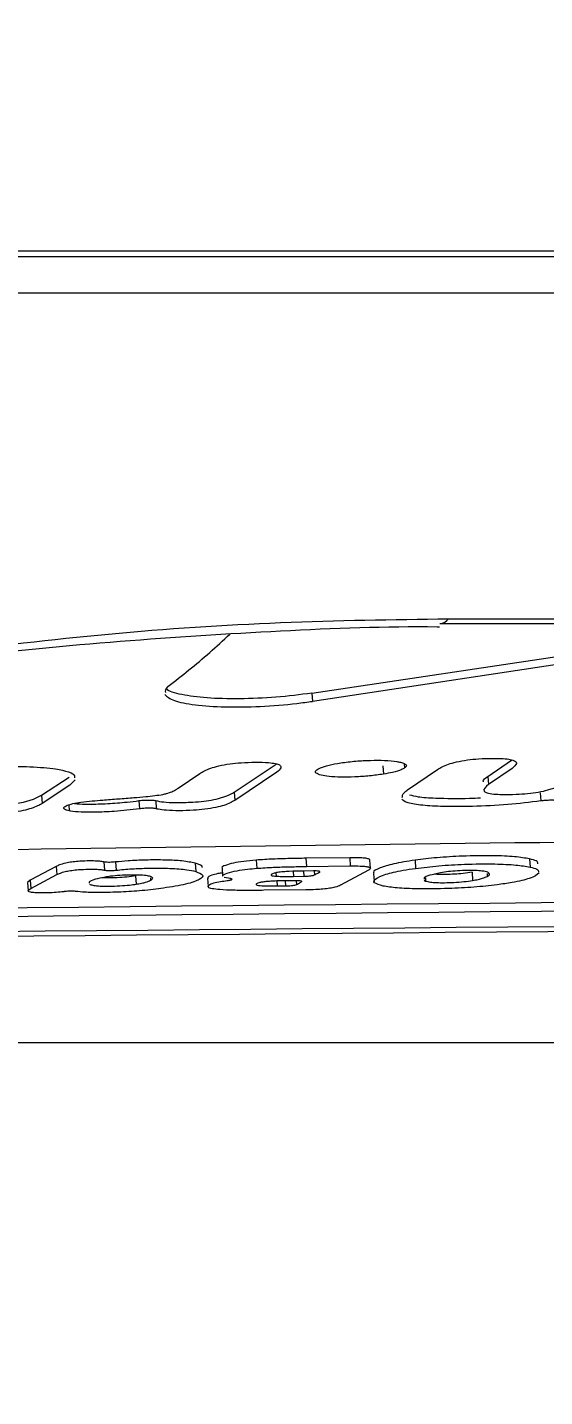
# Model space of a CAD drawing. Header units: millimetres. Extents: x -8327 to 9087, y -6583 to 5996.
# Drawn here: x 5890.62 to 5902.88, y -162.47 to -130 of the extents above; entities that cross this region are included whole.
import ezdxf

# ---------------------------------------------------------------- set-up
doc = ezdxf.new("R2010")
doc.units = ezdxf.units.MM
for name, color, linetype in [('DIKOM_ОБЪЕКТ', 7, 'Continuous'), ('DIKOM_РАЗМЕР_ЗОНА', 7, 'Continuous'), ('DIKOM_РАЗМЕР_ОБЪЕКТА', 7, 'Continuous')]:
    doc.layers.add(name, color=color, linetype=linetype)
doc.styles.add('style1', font='arial.ttf', dxfattribs={"width": 0.8})
doc.dimstyles.new('1-50', dxfattribs={"dimtxt": 300, "dimasz": 200, "dimexe": 100, "dimexo": 0, "dimgap": 100, "dimtad": 1, "dimtxsty": 'style1', "dimcen": 200, "dimclrd": 7, "dimclre": 7, "dimclrt": 7, "dimadec": 1, "dimazin": 2, "dimtfac": 1, "dimtmove": 0, "dimatfit": 2, "dimfxl": 0, "dimlwd": 25, "dimlwe": 18, "dimarcsym": 0})

# ---------------------------------------------------------------- blocks, each defined once
blk = doc.blocks.new('*D9')
at = {"layer": 'Defpoints', "color": 0, "transparency": 16777216}
for p in [(7087.366, 843.902), (-4957.594, 227.929), (7087.366, -4838.641)]:
    blk.add_point(p, dxfattribs=at)
at = {"layer": 'DIKOM_РАЗМЕР_ОБЪЕКТА', "color": 7, "lineweight": 18, "transparency": 16777216}
for p, q in [((7087.366, 843.902), (7087.366, -4938.641)), ((-4957.594, 227.929), (-4957.594, -4938.641))]:
    blk.add_line(p, q, dxfattribs=at)
at = {"layer": 'DIKOM_РАЗМЕР_ОБЪЕКТА', "color": 7, "lineweight": 25, "transparency": 16777216}
blk.add_line((-4757.594, -4838.641), (6887.366, -4838.641), dxfattribs=at)
at = {"layer": 'DIKOM_РАЗМЕР_ОБЪЕКТА', "color": 7, "transparency": 16777216}
for points in [[(-4757.594, -4805.308), (-4757.594, -4871.975), (-4957.594, -4838.641)], [(6887.366, -4805.308), (6887.366, -4871.975), (7087.366, -4838.641)]]:
    blk.add_solid(points, dxfattribs=at)
at = {"layer": 'DIKOM_РАЗМЕР_ОБЪЕКТА', "color": 7, "transparency": 16777216, "insert": (4098.945, -4585.469), "char_height": 300, "attachment_point": 5, "style": 'style1'}
blk.add_mtext('12040', dxfattribs=at)
blk = doc.blocks.new('*D12')
at = {"layer": 'Defpoints', "color": 0, "transparency": 16777216}
for p in [(-6501.585, 227.929), (9087.366, 227.928), (9087.366, -6483.303)]:
    blk.add_point(p, dxfattribs=at)
at = {"layer": 'DIKOM_РАЗМЕР_ЗОНА', "color": 7, "lineweight": 18, "transparency": 16777216}
for p, q in [((-6501.585, 227.929), (-6501.585, -6583.303)), ((9087.366, 227.928), (9087.366, -6583.303))]:
    blk.add_line(p, q, dxfattribs=at)
at = {"layer": 'DIKOM_РАЗМЕР_ЗОНА', "color": 7, "lineweight": 25, "transparency": 16777216}
blk.add_line((-6301.585, -6483.303), (8887.366, -6483.303), dxfattribs=at)
at = {"layer": 'DIKOM_РАЗМЕР_ЗОНА', "color": 7, "transparency": 16777216}
for points in [[(-6301.585, -6449.97), (-6301.585, -6516.637), (-6501.585, -6483.303)], [(8887.366, -6449.97), (8887.366, -6516.637), (9087.366, -6483.303)]]:
    blk.add_solid(points, dxfattribs=at)
at = {"layer": 'DIKOM_РАЗМЕР_ЗОНА', "color": 7, "transparency": 16777216, "insert": (2981.198, -6230.131), "char_height": 300, "attachment_point": 5, "style": 'style1'}
blk.add_mtext('15500', dxfattribs=at)

msp = doc.modelspace()

# ---------------------------------------------------------------- linework, layer by layer
at = {"layer": 'DIKOM_ОБЪЕКТ', "color": 7, "linetype": 'Continuous', "lineweight": 15}
for p, q in [((5853.636, -135.3), (6131.05, -135.3)), ((5853.378, -135.435), (6131.05, -135.435)), ((6131.049, -136.302), (5852.742, -136.302)), ((5900.403, -144.137), (5917.948, -144.137)), ((5900.599, -144.023), (5918.13, -144.023)), ((5897.363, -145.79), (5907.218, -144.306)), ((5907.232, -144.499), (5897.377, -145.984)), ((5897.363, -145.79), (5897.377, -145.984)), ((5901.536, -147.763), (5902.094, -147.381)), ((5894.194, -148.042), (5894.706, -147.694)), ((5895.522, -148.137), (5896.514, -147.47)), ((5896.528, -147.664), (5895.535, -148.331)), ((5899.042, -147.515), (5899.056, -147.709)), ((5899.552, -147.457), (5899.559, -147.563)), ((5899.632, -148.085), (5900.339, -147.602)), ((5902.108, -147.574), (5901.55, -147.957)), ((5890.952, -148.211), (5891.608, -147.778)), ((5891.622, -147.972), (5890.966, -148.405)), ((5891.753, -147.843), (5891.622, -147.972)), ((5901.536, -147.763), (5901.55, -147.957)), ((5890.952, -148.211), (5890.966, -148.405)), ((5893.262, -148.338), (5893.276, -148.532)), ((5893.659, -148.337), (5893.673, -148.531)), ((5895.522, -148.137), (5895.535, -148.331)), ((5902.776, -148.152), (5902.789, -148.346)), ((5891.596, -148.438), (5891.606, -148.58)), ((5898.259, -149.692), (5897.22, -149.705)), ((5897.22, -149.705), (5897.234, -149.899)), ((5898.259, -149.692), (5898.272, -149.886)), ((5891.3, -149.898), (5890.684, -150.224)), ((5891.3, -149.898), (5891.314, -150.092)), ((5892.428, -149.792), (5892.442, -149.987)), ((5892.704, -149.793), (5892.718, -149.987)), ((5894.594, -149.823), (5894.607, -150.017)), ((5895.232, -149.932), (5895.246, -150.127)), ((5896.039, -149.748), (5896.053, -149.942)), ((5896.917, -150.014), (5896.926, -150.134)), ((5897.4, -150.004), (5897.158, -150.007)), ((5897.159, -150.007), (5897.168, -150.131)), ((5897.234, -149.899), (5898.272, -149.886)), ((5897.419, -150.004), (5897.426, -150.098)), ((5897.546, -150.022), (5897.547, -150.032)), ((5898.703, -149.989), (5898.041, -150.344)), ((5898.751, -149.942), (5898.737, -149.747)), ((5899.807, -149.749), (5899.821, -149.944)), ((5902.525, -149.72), (5902.539, -149.914)), ((5890.62, -150.282), (5890.634, -150.477)), ((5890.684, -150.224), (5890.622, -150.282)), ((5890.684, -150.224), (5890.698, -150.419)), ((5890.698, -150.419), (5891.314, -150.092)), ((5892.089, -150.319), (5892.118, -150.332)), ((5893.179, -150.124), (5893.193, -150.319)), ((5893.534, -150.167), (5893.538, -150.227)), ((5894.887, -150.182), (5894.901, -150.377)), ((5895.429, -150.188), (5895.283, -150.157)), ((5896.507, -150.05), (5896.512, -150.13)), ((5896.529, -150.243), (5896.537, -150.361)), ((5896.971, -150.236), (5896.729, -150.239)), ((5896.73, -150.239), (5896.738, -150.359)), ((5896.926, -150.134), (5897.168, -150.131)), ((5896.99, -150.236), (5896.997, -150.327)), ((5897.117, -150.253), (5897.117, -150.264)), ((5898.82, -150.062), (5898.835, -150.256)), ((5900.02, -150.223), (5900.058, -150.244)), ((5900.053, -150.169), (5900.058, -150.244)), ((5901.159, -150.037), (5901.173, -150.231)), ((5901.516, -150.066), (5901.521, -150.134)), ((5902.75, -150.051), (5902.666, -150.12)), ((5897.215, -150.454), (5896.224, -150.465)), ((5896.537, -150.361), (5896.738, -150.359)), ((5854.994, -154.072), (6093.039, -154.072))]:
    msp.add_line(p, q, dxfattribs=at)
at = {"layer": 'DIKOM_ОБЪЕКТ', "color": 7, "linetype": 'Continuous', "lineweight": 15, "flags": 128}
msp.add_lwpolyline([(5889.051, -148.356), (5889.05, -148.356), (5889.091, -148.402), (5889.23, -148.438), (5889.433, -148.454), (5889.747, -148.454), (5890.101, -148.436), (5890.334, -148.409), (5890.528, -148.373), (5890.764, -148.304), (5890.952, -148.211), (5890.952, -148.211)], dxfattribs=at)
at = {"layer": 'DIKOM_ОБЪЕКТ', "color": 7, "linetype": 'Continuous', "lineweight": 15}
msp.add_arc((5900.389, -143.887), 0.25, 271.8126, 327.1392, dxfattribs=at)
for points, knots in [([(5853.636, 591.157), (5855.664, 588.82), (5861.168, 582.475), (5869.865, 571.175), (5879.599, 557.006), (5888.922, 541.767), (5897.796, 525.551), (5906.177, 508.426), (5914.037, 490.44), (5921.349, 471.605), (5928.113, 451.969), (5934.313, 431.599), (5939.923, 410.594), (5944.912, 389.048), (5949.262, 367.024), (5952.951, 344.552), (5955.986, 321.675), (5958.365, 298.469), (5960.077, 275.043), (5961.112, 251.505), (5961.462, 227.928), (5961.112, 204.351), (5960.077, 180.813), (5958.365, 157.387), (5955.987, 134.181), (5952.95, 111.305), (5949.262, 88.832), (5944.912, 66.808), (5939.923, 45.263), (5934.314, 24.257), (5928.113, 3.888), (5921.349, -15.748), (5914.376, -33.703), (5907.287, -50.081), (5900.167, -64.999), (5892.667, -79.261), (5884.821, -92.802), (5876.702, -105.508), (5868.33, -117.344), (5860.64, -127.227), (5855.664, -132.963), (5853.636, -135.3)], [0, 0, 0, 0, 0.015653, 0.042491, 0.069412, 0.096377, 0.123342, 0.150264, 0.177101, 0.203938, 0.23086, 0.257824, 0.284789, 0.311711, 0.338548, 0.365385, 0.392306, 0.419271, 0.446235, 0.473156, 0.499993, 0.52683, 0.553752, 0.580716, 0.607681, 0.634603, 0.66144, 0.688277, 0.715198, 0.742163, 0.769127, 0.796049, 0.822886, 0.845964, 0.869165, 0.892393, 0.915621, 0.938822, 0.961584, 0.984347, 1, 1, 1, 1]), ([(5791.793, -181.425), (5792.352, -181.186), (5794.848, -180.122), (5799.246, -177.921), (5804.978, -174.816), (5810.662, -171.385), (5816.296, -167.659), (5821.874, -163.633), (5827.393, -159.312), (5832.849, -154.7), (5838.237, -149.799), (5843.553, -144.614), (5848.793, -139.147), (5853.954, -133.405), (5859.03, -127.39), (5864.019, -121.108), (5868.917, -114.564), (5873.719, -107.761), (5878.424, -100.707), (5883.025, -93.405), (5887.522, -85.861), (5891.909, -78.082), (5896.184, -70.073), (5900.344, -61.839), (5904.386, -53.388), (5908.306, -44.726), (5912.101, -35.859), (5915.769, -26.794), (5919.309, -17.537), (5922.715, -8.096), (5925.986, 1.522), (5929.12, 11.31), (5932.114, 21.261), (5934.966, 31.368), (5937.674, 41.621), (5940.235, 52.015), (5942.649, 62.541), (5944.913, 73.191), (5947.025, 83.957), (5948.984, 94.832), (5950.788, 105.806), (5952.438, 116.872), (5953.929, 128.022), (5955.263, 139.246), (5956.437, 150.537), (5957.451, 161.886), (5958.305, 173.285), (5958.996, 184.725), (5959.526, 196.197), (5959.892, 207.693), (5960.081, 217.94), (5960.107, 224.353), (5960.117, 226.927)], [0, 0, 0, 0, 0.005877, 0.026267, 0.046664, 0.067067, 0.087475, 0.107888, 0.128305, 0.148726, 0.16915, 0.189577, 0.210006, 0.230437, 0.25087, 0.271303, 0.291737, 0.312171, 0.332606, 0.35304, 0.373475, 0.393909, 0.414343, 0.434776, 0.455209, 0.475641, 0.496073, 0.516504, 0.536935, 0.557365, 0.577794, 0.598223, 0.618652, 0.63908, 0.659507, 0.679934, 0.700361, 0.720787, 0.741213, 0.761639, 0.782064, 0.802489, 0.822914, 0.843338, 0.863763, 0.884187, 0.904611, 0.925035, 0.945458, 0.965882, 0.986306, 1, 1, 1, 1]), ([(5884.405, -145.419), (5887.133, -145.027), (5891.264, -144.434), (5896.643, -144.079), (5899.28, -144.042), (5900.599, -144.023)], [0, 0, 0, 0, 0.492759, 0.746368, 1, 1, 1, 1]), ([(5888.709, -144.983), (5888.789, -144.972), (5890.174, -144.782), (5892.83, -144.54), (5896.628, -144.293), (5899.15, -144.198), (5900.37, -144.214), (5900.391, -144.214)], [0, 0, 0, 0, 0.019802, 0.344269, 0.669455, 0.994359, 1, 1, 1, 1]), ([(5893.95, -145.63), (5894.281, -145.372), (5894.771, -144.99), (5895.256, -144.536), (5895.413, -144.389)], [0, 0, 0, 0, 0.676035, 1, 1, 1, 1]), ([(5893.95, -145.63), (5893.944, -145.635), (5893.881, -145.686), (5893.884, -145.733), (5893.887, -145.775)], [0, 0, 0, 0, 0.0967689, 1, 1, 1, 1]), ([(5897.363, -145.79), (5897.08, -145.825), (5896.516, -145.895), (5895.635, -145.931), (5894.843, -145.911), (5894.259, -145.829), (5893.943, -145.746), (5893.922, -145.686), (5893.92, -145.681)], [0, 0, 0, 0, 0.196146, 0.392412, 0.58863, 0.785144, 0.982006, 1, 1, 1, 1]), ([(5893.872, -145.819), (5893.929, -145.87), (5894.044, -145.973), (5894.566, -146.075), (5895.281, -146.124), (5896.132, -146.111), (5896.857, -146.054), (5897.255, -146), (5897.377, -145.984)], [0, 0, 0, 0, 0.184003, 0.368089, 0.552033, 0.735567, 0.918835, 1, 1, 1, 1]), ([(5894.706, -147.694), (5894.776, -147.652), (5894.878, -147.59), (5895.145, -147.512), (5895.399, -147.465), (5895.709, -147.435), (5896.029, -147.425), (5896.319, -147.43), (5896.511, -147.456), (5896.623, -147.499), (5896.645, -147.57), (5896.571, -147.63), (5896.528, -147.664)], [0, 0, 0, 0, 0.183354, 0.266197, 0.3498747, 0.4219352, 0.5114983, 0.6059653, 0.6729815, 0.7398711, 0.8499547, 1, 1, 1, 1]), ([(5897.582, -147.734), (5897.533, -147.718), (5897.436, -147.687), (5897.447, -147.623), (5897.548, -147.557), (5897.755, -147.494), (5898.049, -147.439), (5898.395, -147.397), (5898.76, -147.379), (5899.104, -147.379), (5899.338, -147.4), (5899.433, -147.421), (5899.461, -147.427)], [0, 0, 0, 0, 0.1050358, 0.210141, 0.3177198, 0.419339, 0.5207939, 0.6312779, 0.7337242, 0.8390185, 0.9534003, 1, 1, 1, 1]), ([(5899.461, -147.427), (5899.495, -147.437), (5899.578, -147.461), (5899.62, -147.508), (5899.578, -147.546), (5899.559, -147.563)], [0, 0, 0, 0, 0.267842, 0.669363, 1, 1, 1, 1]), ([(5900.339, -147.602), (5900.411, -147.559), (5900.513, -147.497), (5900.78, -147.418), (5901.03, -147.371), (5901.336, -147.342), (5901.631, -147.333), (5901.894, -147.337), (5902.076, -147.359), (5902.194, -147.397), (5902.236, -147.47), (5902.158, -147.534), (5902.108, -147.574)], [0, 0, 0, 0, 0.1878626, 0.2706492, 0.3542426, 0.4267589, 0.5153909, 0.5927916, 0.6570624, 0.7211543, 0.8227048, 1, 1, 1, 1]), ([(5887.431, -147.692), (5887.7, -147.656), (5888.299, -147.576), (5889.452, -147.521), (5890.52, -147.514), (5891.193, -147.567), (5891.395, -147.607), (5891.448, -147.617)], [0, 0, 0, 0, 0.190498, 0.425563, 0.754757, 0.935875, 1, 1, 1, 1]), ([(5891.448, -147.617), (5891.549, -147.644), (5891.737, -147.694), (5891.735, -147.764), (5891.734, -147.796)], [0, 0, 0, 0, 0.536104, 1, 1, 1, 1]), ([(5899.056, -147.709), (5898.949, -147.725), (5898.736, -147.755), (5898.379, -147.778), (5898.049, -147.782), (5897.762, -147.769), (5897.64, -147.745), (5897.582, -147.734)], [0, 0, 0, 0, 0.206875, 0.414173, 0.613499, 0.813936, 1, 1, 1, 1]), ([(5899.559, -147.563), (5899.536, -147.577), (5899.475, -147.613), (5899.304, -147.665), (5899.132, -147.696), (5899.056, -147.709)], [0, 0, 0, 0, 0.266131, 0.6788549, 1, 1, 1, 1]), ([(5893.917, -148.169), (5893.961, -148.155), (5894.047, -148.127), (5894.128, -148.084), (5894.172, -148.056), (5894.194, -148.042)], [0, 0, 0, 0, 0.344835, 0.67128, 1, 1, 1, 1]), ([(5901.55, -147.957), (5901.48, -148.012), (5901.388, -148.083), (5901.506, -148.156), (5901.656, -148.183), (5901.9, -148.194), (5902.18, -148.19), (5902.482, -148.17), (5902.75, -148.134), (5903.017, -148.073), (5903.19, -148.004), (5903.27, -147.954), (5903.3, -147.935)], [0, 0, 0, 0, 0.244069, 0.3167376, 0.3901082, 0.4525755, 0.5449172, 0.6173347, 0.6902878, 0.7742846, 0.9166468, 1, 1, 1, 1]), ([(5901.434, -147.892), (5901.43, -147.888), (5901.403, -147.848), (5901.474, -147.803), (5901.536, -147.763)], [0, 0, 0, 0, 0.121983, 1, 1, 1, 1]), ([(5890.966, -148.405), (5890.896, -148.445), (5890.795, -148.502), (5890.529, -148.574), (5890.277, -148.616), (5889.969, -148.643), (5889.651, -148.653), (5889.364, -148.648), (5889.177, -148.625), (5889.068, -148.586), (5889.05, -148.522), (5889.123, -148.467), (5889.165, -148.436)], [0, 0, 0, 0, 0.1843441, 0.2672292, 0.3510231, 0.4232687, 0.5132323, 0.6080618, 0.6746733, 0.7410626, 0.8521615, 1, 1, 1, 1]), ([(5891.606, -148.58), (5891.563, -148.568), (5891.475, -148.546), (5891.472, -148.498), (5891.539, -148.451), (5891.688, -148.408), (5891.897, -148.372), (5892.063, -148.353), (5892.155, -148.343)], [0, 0, 0, 0, 0.178566, 0.357397, 0.53724, 0.680954, 0.824289, 1, 1, 1, 1]), ([(5891.733, -148.403), (5891.754, -148.406), (5891.842, -148.418), (5892.115, -148.422), (5892.52, -148.411), (5892.932, -148.378), (5893.169, -148.349), (5893.262, -148.338)], [0, 0, 0, 0, 0.062359, 0.255871, 0.533711, 0.815562, 1, 1, 1, 1]), ([(5892.155, -148.343), (5892.237, -148.337), (5892.443, -148.321), (5892.773, -148.295), (5893.021, -148.276), (5893.144, -148.266)], [0, 0, 0, 0, 0.250052, 0.624796, 1, 1, 1, 1]), ([(5893.144, -148.266), (5893.237, -148.259), (5893.404, -148.245), (5893.636, -148.219), (5893.81, -148.195), (5893.889, -148.176), (5893.917, -148.169)], [0, 0, 0, 0, 0.3308658, 0.5926636, 0.8556791, 1, 1, 1, 1]), ([(5893.262, -148.338), (5893.285, -148.335), (5893.34, -148.329), (5893.435, -148.323), (5893.533, -148.323), (5893.612, -148.327), (5893.645, -148.334), (5893.659, -148.337)], [0, 0, 0, 0, 0.156453, 0.376674, 0.595459, 0.815388, 1, 1, 1, 1]), ([(5893.659, -148.337), (5893.716, -148.349), (5893.83, -148.373), (5894.124, -148.386), (5894.439, -148.38), (5894.739, -148.359), (5895, -148.323), (5895.263, -148.262), (5895.423, -148.197), (5895.498, -148.151), (5895.522, -148.137)], [0, 0, 0, 0, 0.124175, 0.249162, 0.382869, 0.481571, 0.580505, 0.700216, 0.907103, 1, 1, 1, 1]), ([(5895.535, -148.331), (5895.465, -148.371), (5895.363, -148.429), (5895.095, -148.501), (5894.841, -148.543), (5894.53, -148.57), (5894.209, -148.58), (5893.912, -148.572), (5893.75, -148.55), (5893.689, -148.535), (5893.673, -148.531)], [0, 0, 0, 0, 0.257433, 0.373145, 0.490216, 0.59129, 0.719096, 0.850154, 0.961729, 1, 1, 1, 1]), ([(5902.789, -148.346), (5902.532, -148.377), (5902.013, -148.441), (5901.17, -148.48), (5900.459, -148.481), (5899.912, -148.449), (5899.587, -148.388), (5899.522, -148.331), (5899.491, -148.304)], [0, 0, 0, 0, 0.195961, 0.395245, 0.588053, 0.729395, 0.871555, 1, 1, 1, 1]), ([(5899.505, -148.266), (5899.508, -148.226), (5899.511, -148.167), (5899.603, -148.104), (5899.632, -148.085)], [0, 0, 0, 0, 0.685344, 1, 1, 1, 1]), ([(5899.679, -148.199), (5899.739, -148.216), (5899.878, -148.254), (5900.379, -148.283), (5900.897, -148.294), (5901.274, -148.273), (5901.362, -148.268)], [0, 0, 0, 0, 0.195544, 0.457555, 0.873815, 1, 1, 1, 1]), ([(5903.192, -148.342), (5903.173, -148.339), (5903.133, -148.332), (5903.043, -148.328), (5902.941, -148.331), (5902.853, -148.337), (5902.806, -148.344), (5902.789, -148.346)], [0, 0, 0, 0, 0.221063, 0.4426267, 0.6639308, 0.8848343, 1, 1, 1, 1]), ([(5893.276, -148.532), (5893.078, -148.555), (5892.73, -148.594), (5892.242, -148.615), (5891.88, -148.613), (5891.692, -148.596), (5891.618, -148.582), (5891.606, -148.58)], [0, 0, 0, 0, 0.336585, 0.590316, 0.776079, 0.963239, 1, 1, 1, 1]), ([(5893.673, -148.531), (5893.655, -148.528), (5893.619, -148.52), (5893.531, -148.516), (5893.432, -148.518), (5893.343, -148.524), (5893.293, -148.53), (5893.276, -148.532)], [0, 0, 0, 0, 0.2198776, 0.4410869, 0.6612666, 0.8809815, 1, 1, 1, 1]), ([(5881.483, -149.618), (5894.095, -149.439), (5919.317, -149.079), (5957.187, -148.931), (5995.082, -149.09), (6020.363, -149.457), (6033.004, -149.64)], [0, 0, 0, 0, 0.249963, 0.499928, 0.749964, 1, 1, 1, 1]), ([(5897.22, -149.705), (5897.093, -149.707), (5896.838, -149.711), (5896.442, -149.722), (5896.175, -149.739), (5896.039, -149.748)], [0, 0, 0, 0, 0.329597, 0.659939, 1, 1, 1, 1]), ([(5898.734, -149.747), (5898.735, -149.747), (5898.745, -149.737), (5898.712, -149.72), (5898.624, -149.701), (5898.464, -149.691), (5898.335, -149.692), (5898.259, -149.692)], [0, 0, 0, 0, 0.018177, 0.2554615, 0.4948962, 0.7028492, 1, 1, 1, 1]), ([(5902.525, -149.72), (5902.416, -149.7), (5902.197, -149.662), (5901.624, -149.64), (5900.983, -149.648), (5900.326, -149.686), (5899.977, -149.729), (5899.807, -149.749)], [0, 0, 0, 0, 0.194994, 0.390522, 0.628966, 0.818551, 1, 1, 1, 1]), ([(5892.428, -149.792), (5892.399, -149.786), (5892.341, -149.775), (5892.181, -149.767), (5892, -149.769), (5891.816, -149.778), (5891.653, -149.795), (5891.492, -149.824), (5891.376, -149.86), (5891.323, -149.886), (5891.3, -149.898)], [0, 0, 0, 0, 0.110383, 0.221323, 0.35196, 0.452282, 0.553285, 0.665784, 0.85327, 1, 1, 1, 1]), ([(5891.314, -150.092), (5891.366, -150.068), (5891.436, -150.035), (5891.629, -149.996), (5891.781, -149.977), (5891.966, -149.965), (5892.146, -149.961), (5892.311, -149.966), (5892.399, -149.977), (5892.433, -149.985), (5892.442, -149.987)], [0, 0, 0, 0, 0.306371, 0.413458, 0.521803, 0.616353, 0.747297, 0.854772, 0.96225, 1, 1, 1, 1]), ([(5892.704, -149.793), (5892.682, -149.795), (5892.639, -149.799), (5892.568, -149.802), (5892.503, -149.801), (5892.455, -149.798), (5892.436, -149.794), (5892.428, -149.792)], [0, 0, 0, 0, 0.2058899, 0.4190075, 0.6335561, 0.8470978, 1, 1, 1, 1]), ([(5892.442, -149.987), (5892.454, -149.989), (5892.477, -149.993), (5892.535, -149.996), (5892.603, -149.996), (5892.667, -149.993), (5892.703, -149.989), (5892.718, -149.987)], [0, 0, 0, 0, 0.214895, 0.429783, 0.645558, 0.858141, 1, 1, 1, 1]), ([(5894.594, -149.823), (5894.502, -149.803), (5894.332, -149.766), (5893.897, -149.743), (5893.45, -149.744), (5893.032, -149.761), (5892.803, -149.783), (5892.704, -149.793)], [0, 0, 0, 0, 0.257224, 0.473307, 0.688845, 0.865407, 1, 1, 1, 1]), ([(5892.718, -149.987), (5892.843, -149.976), (5893.092, -149.952), (5893.544, -149.937), (5894.011, -149.939), (5894.398, -149.969), (5894.543, -150.003), (5894.607, -150.017)], [0, 0, 0, 0, 0.16782, 0.334678, 0.57486, 0.810811, 1, 1, 1, 1]), ([(5894.607, -150.017), (5894.679, -150.046), (5894.823, -150.103), (5894.716, -150.21), (5894.424, -150.319), (5894.034, -150.383), (5893.845, -150.413)], [0, 0, 0, 0, 0.243654, 0.487, 0.751481, 1, 1, 1, 1]), ([(5894.752, -149.924), (5894.754, -149.922), (5894.794, -149.884), (5894.691, -149.852), (5894.594, -149.823)], [0, 0, 0, 0, 0.0511043, 1, 1, 1, 1]), ([(5896.039, -149.748), (5895.938, -149.757), (5895.734, -149.776), (5895.471, -149.821), (5895.311, -149.873), (5895.21, -149.914), (5895.234, -149.932), (5895.234, -149.932)], [0, 0, 0, 0, 0.220523, 0.441661, 0.709665, 0.989833, 1, 1, 1, 1]), ([(5895.259, -150.126), (5895.255, -150.122), (5895.234, -150.102), (5895.353, -150.056), (5895.542, -150.003), (5895.81, -149.964), (5895.98, -149.949), (5896.053, -149.942)], [0, 0, 0, 0, 0.062183, 0.337828, 0.632625, 0.841604, 1, 1, 1, 1]), ([(5896.053, -149.942), (5896.186, -149.934), (5896.45, -149.917), (5896.847, -149.905), (5897.104, -149.901), (5897.234, -149.899)], [0, 0, 0, 0, 0.3329042, 0.6643136, 1, 1, 1, 1]), ([(5897.158, -150.007), (5897.048, -150.009), (5896.89, -150.012), (5896.679, -150.026), (5896.549, -150.04), (5896.453, -150.06), (5896.402, -150.082), (5896.384, -150.102), (5896.414, -150.118), (5896.465, -150.126), (5896.503, -150.129), (5896.512, -150.13)], [0, 0, 0, 0, 0.252054, 0.359593, 0.468479, 0.563442, 0.677398, 0.799626, 0.885402, 0.971482, 1, 1, 1, 1]), ([(5897.547, -150.032), (5897.547, -150.032), (5897.553, -150.028), (5897.558, -150.021), (5897.538, -150.013), (5897.497, -150.007), (5897.447, -150.004), (5897.413, -150.004), (5897.4, -150.004)], [0, 0, 0, 0, 0.0178892, 0.2345061, 0.4516913, 0.6678047, 0.8823026, 1, 1, 1, 1]), ([(5898.272, -149.886), (5898.353, -149.886), (5898.489, -149.886), (5898.644, -149.897), (5898.734, -149.916), (5898.765, -149.947), (5898.726, -149.973), (5898.703, -149.989)], [0, 0, 0, 0, 0.222253, 0.37705, 0.532674, 0.719818, 1, 1, 1, 1]), ([(5899.807, -149.749), (5899.626, -149.778), (5899.265, -149.835), (5898.959, -149.937), (5898.797, -150.015), (5898.834, -150.053), (5898.841, -150.06)], [0, 0, 0, 0, 0.300203, 0.599938, 0.927835, 1, 1, 1, 1]), ([(5899.048, -150.363), (5898.965, -150.339), (5898.799, -150.289), (5898.853, -150.19), (5899.074, -150.088), (5899.433, -150.002), (5899.719, -149.959), (5899.821, -149.944)], [0, 0, 0, 0, 0.216717, 0.43311, 0.668824, 0.882002, 1, 1, 1, 1]), ([(5899.821, -149.944), (5900.001, -149.922), (5900.362, -149.878), (5901.033, -149.841), (5901.669, -149.834), (5902.224, -149.859), (5902.434, -149.896), (5902.539, -149.914)], [0, 0, 0, 0, 0.191268, 0.382727, 0.621658, 0.812151, 1, 1, 1, 1]), ([(5901.532, -150.037), (5901.493, -150.026), (5901.43, -150.007), (5901.241, -149.994), (5901.039, -149.993), (5900.815, -150.001), (5900.589, -150.021), (5900.471, -150.04), (5900.411, -150.05)], [0, 0, 0, 0, 0.219795, 0.366052, 0.512349, 0.678014, 0.835678, 1, 1, 1, 1]), ([(5902.716, -149.833), (5902.716, -149.81), (5902.716, -149.768), (5902.587, -149.735), (5902.525, -149.72)], [0, 0, 0, 0, 0.5210389, 1, 1, 1, 1]), ([(5902.539, -149.914), (5902.6, -149.93), (5902.728, -149.962), (5902.733, -150.005), (5902.735, -150.027)], [0, 0, 0, 0, 0.473358, 1, 1, 1, 1]), ([(5892.457, -150.152), (5892.374, -150.169), (5892.186, -150.208), (5892.072, -150.26), (5892.083, -150.288), (5892.086, -150.295)], [0, 0, 0, 0, 0.364804, 0.835727, 1, 1, 1, 1]), ([(5892.118, -150.332), (5892.148, -150.34), (5892.208, -150.355), (5892.39, -150.367), (5892.62, -150.367), (5892.868, -150.357), (5893.063, -150.338), (5893.158, -150.324), (5893.193, -150.319)], [0, 0, 0, 0, 0.172262, 0.345604, 0.535202, 0.7287, 0.899807, 1, 1, 1, 1]), ([(5893.179, -150.124), (5893.114, -150.133), (5892.985, -150.152), (5892.756, -150.167), (5892.547, -150.173), (5892.434, -150.17), (5892.382, -150.169)], [0, 0, 0, 0, 0.273425, 0.548917, 0.78887, 1, 1, 1, 1]), ([(5893.538, -150.138), (5893.507, -150.13), (5893.444, -150.113), (5893.264, -150.102), (5893.047, -150.101), (5892.813, -150.11), (5892.602, -150.129), (5892.499, -150.145), (5892.457, -150.152)], [0, 0, 0, 0, 0.178472, 0.358318, 0.514753, 0.7037, 0.878625, 1, 1, 1, 1]), ([(5893.193, -150.319), (5893.238, -150.311), (5893.325, -150.296), (5893.451, -150.265), (5893.504, -150.242), (5893.538, -150.227)], [0, 0, 0, 0, 0.276113, 0.532144, 1, 1, 1, 1]), ([(5893.538, -150.227), (5893.552, -150.219), (5893.581, -150.201), (5893.598, -150.17), (5893.561, -150.15), (5893.538, -150.138)], [0, 0, 0, 0, 0.278961, 0.558222, 1, 1, 1, 1]), ([(5895.241, -150.054), (5895.204, -150.059), (5895.094, -150.074), (5894.96, -150.113), (5894.882, -150.152), (5894.896, -150.175), (5894.9, -150.181)], [0, 0, 0, 0, 0.140169, 0.415181, 0.850409, 1, 1, 1, 1]), ([(5895.179, -150.449), (5895.112, -150.443), (5894.978, -150.429), (5894.885, -150.39), (5894.911, -150.342), (5895.005, -150.294), (5895.174, -150.257), (5895.302, -150.241), (5895.356, -150.233)], [0, 0, 0, 0, 0.1674919, 0.335442, 0.555971, 0.753075, 0.8945013, 1, 1, 1, 1]), ([(5895.356, -150.233), (5895.372, -150.231), (5895.407, -150.227), (5895.447, -150.217), (5895.47, -150.207), (5895.469, -150.198), (5895.449, -150.192), (5895.433, -150.189), (5895.429, -150.188)], [0, 0, 0, 0, 0.152937, 0.349802, 0.548094, 0.74697, 0.946005, 1, 1, 1, 1]), ([(5896.321, -150.254), (5896.287, -150.257), (5896.219, -150.264), (5896.149, -150.276), (5896.081, -150.295), (5896.038, -150.315), (5896.041, -150.336), (5896.089, -150.349), (5896.192, -150.359), (5896.346, -150.363), (5896.475, -150.362), (5896.537, -150.361)], [0, 0, 0, 0, 0.083471, 0.167191, 0.227529, 0.393923, 0.492829, 0.592256, 0.683197, 0.847843, 1, 1, 1, 1]), ([(5896.729, -150.239), (5896.685, -150.24), (5896.596, -150.241), (5896.459, -150.245), (5896.367, -150.251), (5896.321, -150.254)], [0, 0, 0, 0, 0.3350442, 0.6614821, 1, 1, 1, 1]), ([(5896.512, -150.13), (5896.556, -150.131), (5896.641, -150.135), (5896.784, -150.135), (5896.878, -150.134), (5896.926, -150.134)], [0, 0, 0, 0, 0.347871, 0.672475, 1, 1, 1, 1]), ([(5896.738, -150.359), (5896.761, -150.359), (5896.808, -150.357), (5896.877, -150.352), (5896.937, -150.344), (5896.978, -150.335), (5896.991, -150.33), (5896.997, -150.327)], [0, 0, 0, 0, 0.211031, 0.423935, 0.637293, 0.851552, 1, 1, 1, 1]), ([(5897.123, -150.256), (5897.123, -150.255), (5897.127, -150.251), (5897.108, -150.245), (5897.068, -150.239), (5897.018, -150.236), (5896.983, -150.236), (5896.971, -150.236)], [0, 0, 0, 0, 0.068346, 0.3328, 0.595968, 0.856902, 1, 1, 1, 1]), ([(5896.997, -150.327), (5897.027, -150.312), (5897.067, -150.29), (5897.107, -150.269), (5897.117, -150.264)], [0, 0, 0, 0, 0.742653, 1, 1, 1, 1]), ([(5897.168, -150.131), (5897.191, -150.13), (5897.237, -150.129), (5897.307, -150.123), (5897.367, -150.115), (5897.407, -150.106), (5897.421, -150.1), (5897.426, -150.098)], [0, 0, 0, 0, 0.212379, 0.425225, 0.63847, 0.852746, 1, 1, 1, 1]), ([(5898.041, -150.344), (5898.005, -150.36), (5897.949, -150.385), (5897.794, -150.417), (5897.632, -150.436), (5897.43, -150.45), (5897.295, -150.452), (5897.215, -150.454)], [0, 0, 0, 0, 0.299269, 0.467446, 0.636853, 0.784953, 1, 1, 1, 1]), ([(5897.426, -150.098), (5897.439, -150.091), (5897.479, -150.069), (5897.519, -150.047), (5897.547, -150.032)], [0, 0, 0, 0, 0.3253587, 1, 1, 1, 1]), ([(5901.753, -150.334), (5901.574, -150.354), (5901.215, -150.395), (5900.543, -150.429), (5899.91, -150.435), (5899.356, -150.414), (5899.15, -150.38), (5899.048, -150.363)], [0, 0, 0, 0, 0.191366, 0.382949, 0.626331, 0.81539, 1, 1, 1, 1]), ([(5900.411, -150.05), (5900.32, -150.069), (5900.139, -150.108), (5900.016, -150.162), (5900.021, -150.191), (5900.023, -150.202)], [0, 0, 0, 0, 0.391198, 0.779807, 1, 1, 1, 1]), ([(5900.058, -150.244), (5900.09, -150.253), (5900.148, -150.269), (5900.314, -150.283), (5900.51, -150.285), (5900.734, -150.279), (5900.975, -150.261), (5901.106, -150.241), (5901.173, -150.231)], [0, 0, 0, 0, 0.185622, 0.335358, 0.484932, 0.646538, 0.820298, 1, 1, 1, 1]), ([(5901.159, -150.037), (5901.091, -150.047), (5900.967, -150.065), (5900.742, -150.083), (5900.528, -150.09), (5900.357, -150.091), (5900.287, -150.084), (5900.27, -150.083)], [0, 0, 0, 0, 0.260993, 0.475553, 0.690432, 0.926205, 1, 1, 1, 1]), ([(5901.173, -150.231), (5901.218, -150.223), (5901.31, -150.206), (5901.435, -150.173), (5901.488, -150.149), (5901.521, -150.134)], [0, 0, 0, 0, 0.278629, 0.553855, 1, 1, 1, 1]), ([(5901.521, -150.134), (5901.536, -150.125), (5901.566, -150.106), (5901.586, -150.073), (5901.553, -150.051), (5901.532, -150.037)], [0, 0, 0, 0, 0.272969, 0.546052, 1, 1, 1, 1]), ([(5902.666, -150.12), (5902.621, -150.141), (5902.502, -150.196), (5902.191, -150.271), (5901.875, -150.316), (5901.753, -150.334)], [0, 0, 0, 0, 0.272805, 0.718119, 1, 1, 1, 1]), ([(6032.077, -151.045), (6006.045, -150.769), (5953.976, -150.216), (5901.986, -150.76), (5875.988, -151.032)], [0, 0, 0, 0, 0.499952, 1, 1, 1, 1]), ([(5891.477, -150.497), (5891.419, -150.503), (5891.303, -150.516), (5891.108, -150.526), (5890.934, -150.528), (5890.787, -150.524), (5890.682, -150.511), (5890.623, -150.486), (5890.638, -150.454), (5890.68, -150.429), (5890.698, -150.419)], [0, 0, 0, 0, 0.119468, 0.23968, 0.350962, 0.452093, 0.553926, 0.668962, 0.861265, 1, 1, 1, 1]), ([(5891.758, -150.491), (5891.742, -150.489), (5891.711, -150.486), (5891.646, -150.485), (5891.575, -150.487), (5891.517, -150.492), (5891.487, -150.495), (5891.477, -150.497)], [0, 0, 0, 0, 0.223346, 0.447442, 0.67018, 0.892534, 1, 1, 1, 1]), ([(5893.845, -150.413), (5893.682, -150.434), (5893.371, -150.474), (5892.829, -150.509), (5892.36, -150.52), (5891.983, -150.514), (5891.828, -150.498), (5891.758, -150.491)], [0, 0, 0, 0, 0.247656, 0.468864, 0.689646, 0.860721, 1, 1, 1, 1]), ([(5896.224, -150.465), (5896.101, -150.466), (5895.855, -150.468), (5895.49, -150.466), (5895.284, -150.455), (5895.179, -150.449)], [0, 0, 0, 0, 0.33048, 0.659635, 1, 1, 1, 1]), ([(5876.002, -151.227), (5901.995, -150.955), (5953.985, -150.41), (6006.054, -150.964), (6032.091, -151.24)], [0, 0, 0, 0, 0.4999535, 1, 1, 1, 1]), ([(5874.929, -151.695), (5900.924, -151.447), (5952.918, -150.949), (6004.983, -151.455), (6031.018, -151.708)], [0, 0, 0, 0, 0.4999597, 1, 1, 1, 1]), ([(5875.197, -151.582), (5901.192, -151.327), (5953.185, -150.818), (6005.251, -151.336), (6031.287, -151.595)], [0, 0, 0, 0, 0.499959, 1, 1, 1, 1])]:
    msp.add_open_spline(points, degree=3, knots=knots, dxfattribs=at)

# ---------------------------------------------------------------- dimensions: what is measured, and where the dimension line sits
at = {"layer": 'DIKOM_РАЗМЕР_ЗОНА'}
dim = msp.add_linear_dim(base=(9087.366, -6483.303), p1=(-6501.585, 227.929), p2=(9087.366, 227.928), text='15500', dimstyle='1-50', dxfattribs=at)
dim.commit()
dim.dimension.update_dxf_attribs({"geometry": '*D12', "text_midpoint": (2981.198, -6483.303), "dimtype": 160})
at = {"layer": 'DIKOM_РАЗМЕР_ОБЪЕКТА'}
dim = msp.add_linear_dim(base=(7087.366, -4838.641), p1=(-4957.594, 227.929), p2=(7087.366, 843.902), text='12040', dimstyle='1-50', dxfattribs=at)
dim.commit()
dim.dimension.update_dxf_attribs({"geometry": '*D9', "text_midpoint": (4098.945, -4838.641), "dimtype": 160})

doc.saveas('drawing.dxf')
